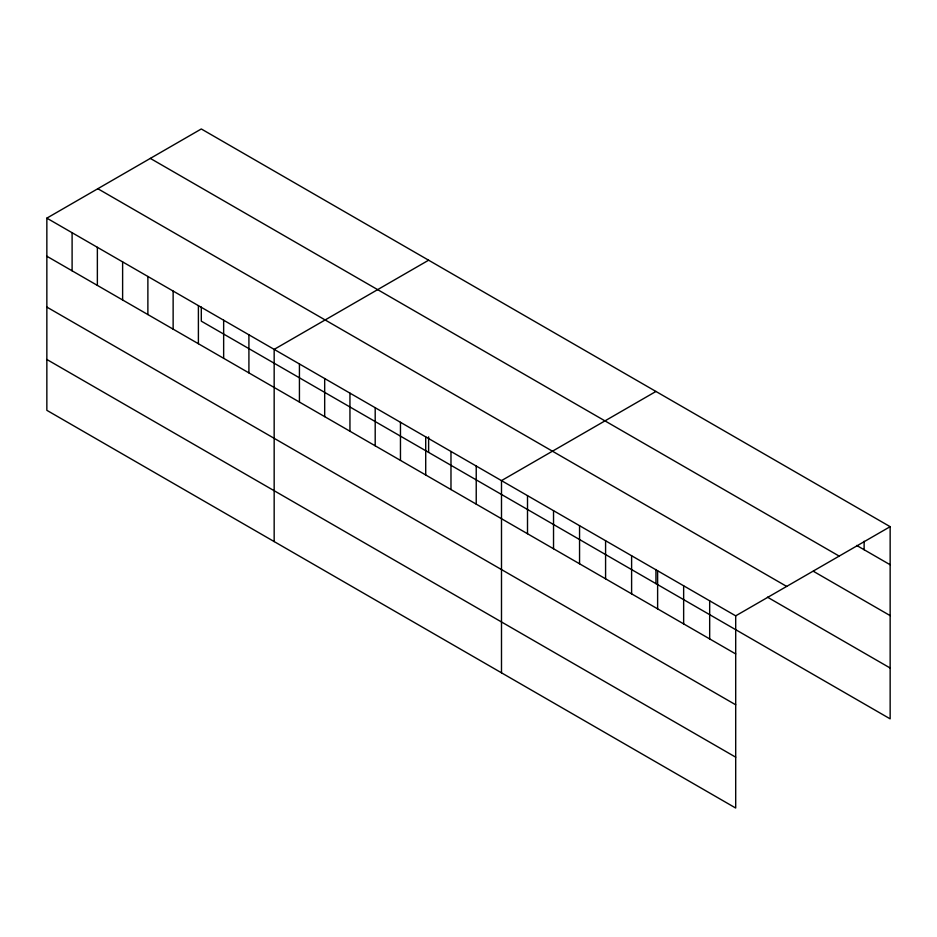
<?xml version="1.0" encoding="UTF-8"?>
<svg xmlns="http://www.w3.org/2000/svg" width="937" height="937" viewBox="0 0 937 937"><rect width="100%" height="100%" fill="white"/><g stroke="black" fill="none" stroke-linecap="round" stroke-linejoin="round"><path stroke-width="1.41" d="M46.85 218.145L735.697 615.843L735.697 808.034L46.85 410.324L46.85 218.145L201.303 128.966L890.15 526.676L890.15 718.855L201.303 321.157L201.303 307.031M428.619 260.205L274.166 349.384L274.166 541.574M655.947 391.455L501.494 480.622L501.494 672.813M735.697 615.843L890.15 526.676M856.687 545.439L890.15 564.753M150.33 158.4L839.177 556.098M813.316 571.254L890.15 615.609M97.823 188.712L786.67 586.421M767.473 597.174L890.15 668.011M46.85 256.234L735.697 653.932M46.85 307.078L735.697 704.788M46.85 359.48L735.697 757.178M864.125 541.27L864.125 549.738M709.672 600.816L709.672 638.905M683.647 585.801L683.647 623.878M657.622 570.774L657.622 608.863M655.947 569.509L655.947 583.634M631.608 555.746L631.608 593.835M605.583 540.719L605.583 578.808M579.558 525.692L579.558 563.781M553.533 510.677L553.533 548.766M527.508 495.65L527.508 533.739M476.23 466.04L476.23 504.129M450.978 451.458L450.978 489.547M428.619 436.865L428.619 452.395M425.714 436.876L425.714 474.965M400.462 422.294L400.462 460.383M375.198 407.712L375.198 445.801M349.946 393.13L349.946 431.219M324.682 378.548L324.682 416.637M299.43 363.966L299.43 402.055M248.914 334.802L248.914 372.891M223.65 320.22L223.65 358.309M198.398 305.638L198.398 343.727M173.134 291.056L173.134 329.145M147.882 276.474L147.882 314.563M122.618 261.891L122.618 299.981M97.366 247.309L97.366 285.398M72.102 232.727L72.102 270.816"/></g></svg>
